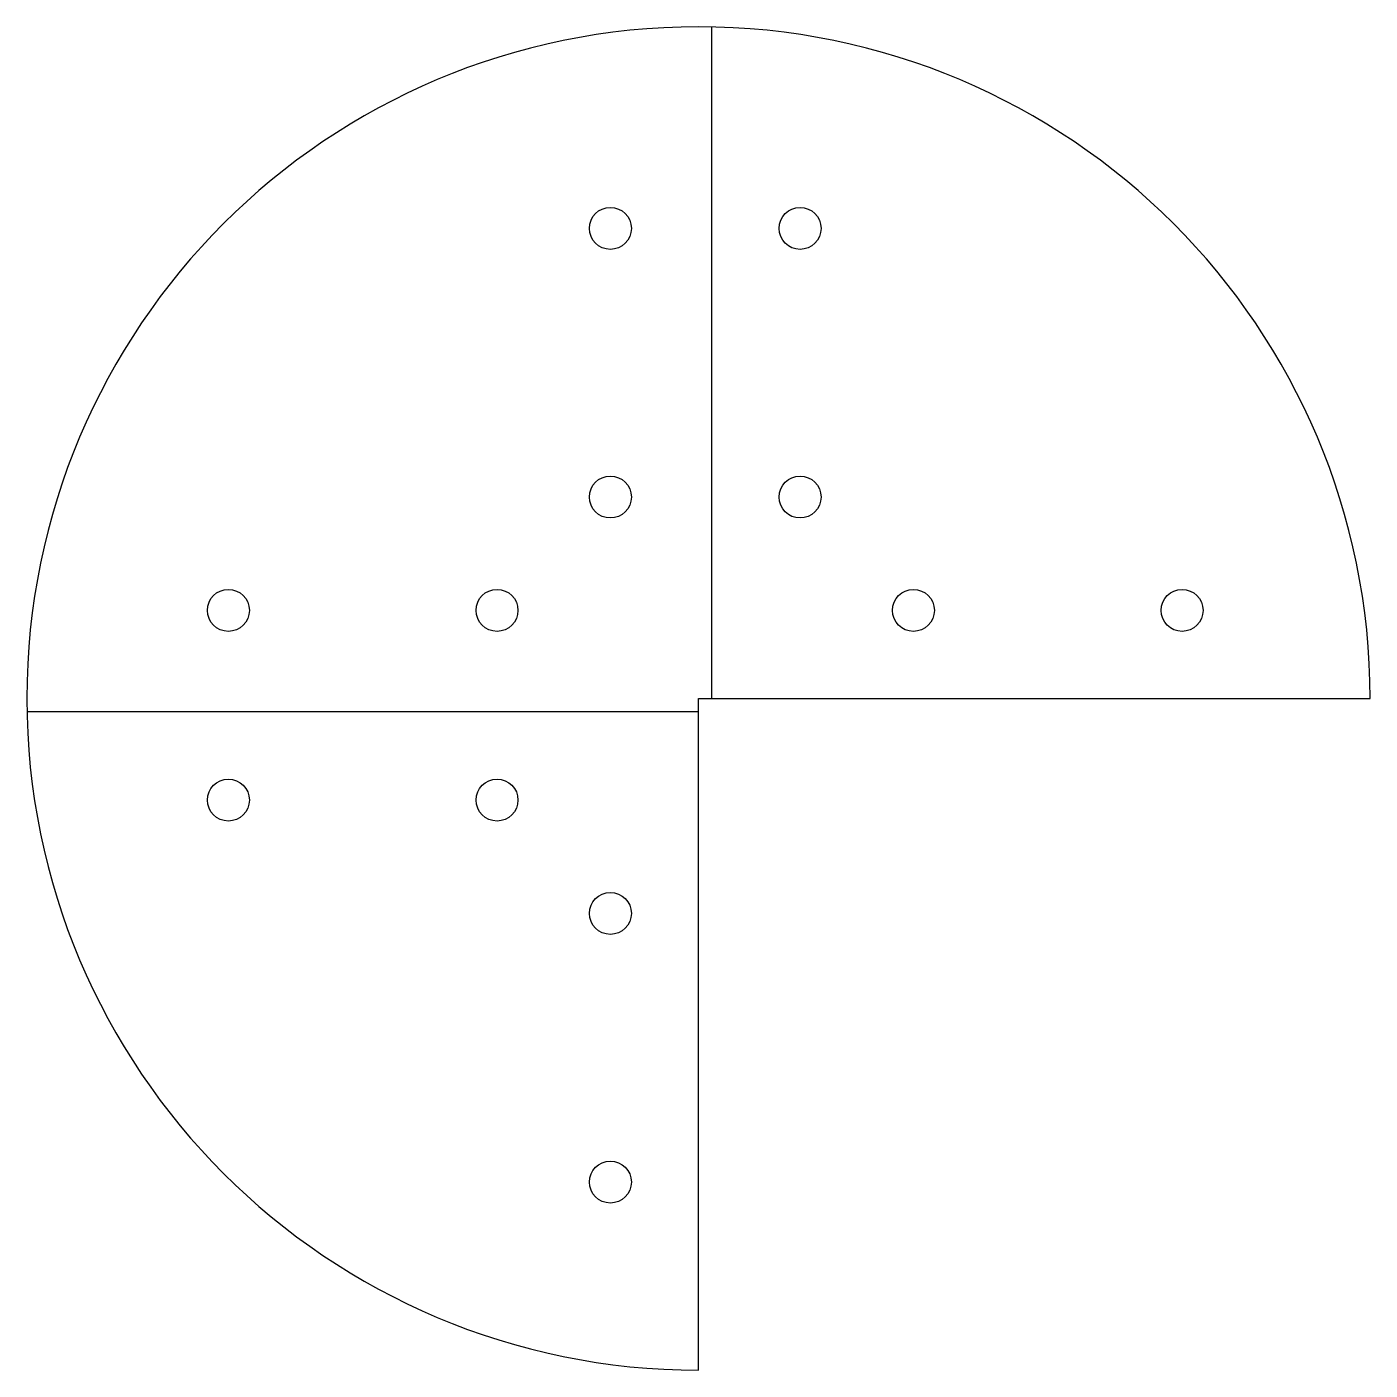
# Model space of a CAD drawing. Header units: inches. Extents: x 0.5 to 5.5, y 0.5 to 5.5.
import ezdxf

# ---------------------------------------------------------------- set-up
doc = ezdxf.new("R2010")
doc.units = ezdxf.units.IN
doc.header["$MEASUREMENT"] = 0
doc.layers.get('0').update_dxf_attribs({"lineweight": 25, "true_color": 0xffffff})

msp = doc.modelspace()

# ---------------------------------------------------------------- linework, layer by layer
for p, q in [((3.05, 3), (3.05, 5.5)), ((3, 0.5), (3, 3)), ((3, 3), (5.5, 3)), ((3, 2.95), (0.5, 2.95))]:
    msp.add_line(p, q)
for centre in [(2.671875, 4.75), (3.378125, 4.75), (2.671875, 3.75), (3.378125, 3.75), (1.25, 3.328125), (2.25, 3.328125), (3.8, 3.328125), (4.8, 3.328125), (1.25, 2.621875), (2.25, 2.621875), (2.671875, 2.2), (2.671875, 1.2)]:
    msp.add_circle(centre, 0.078125)
msp.add_arc((3, 3), 2.5, 0, 270)

doc.saveas('drawing.dxf')
